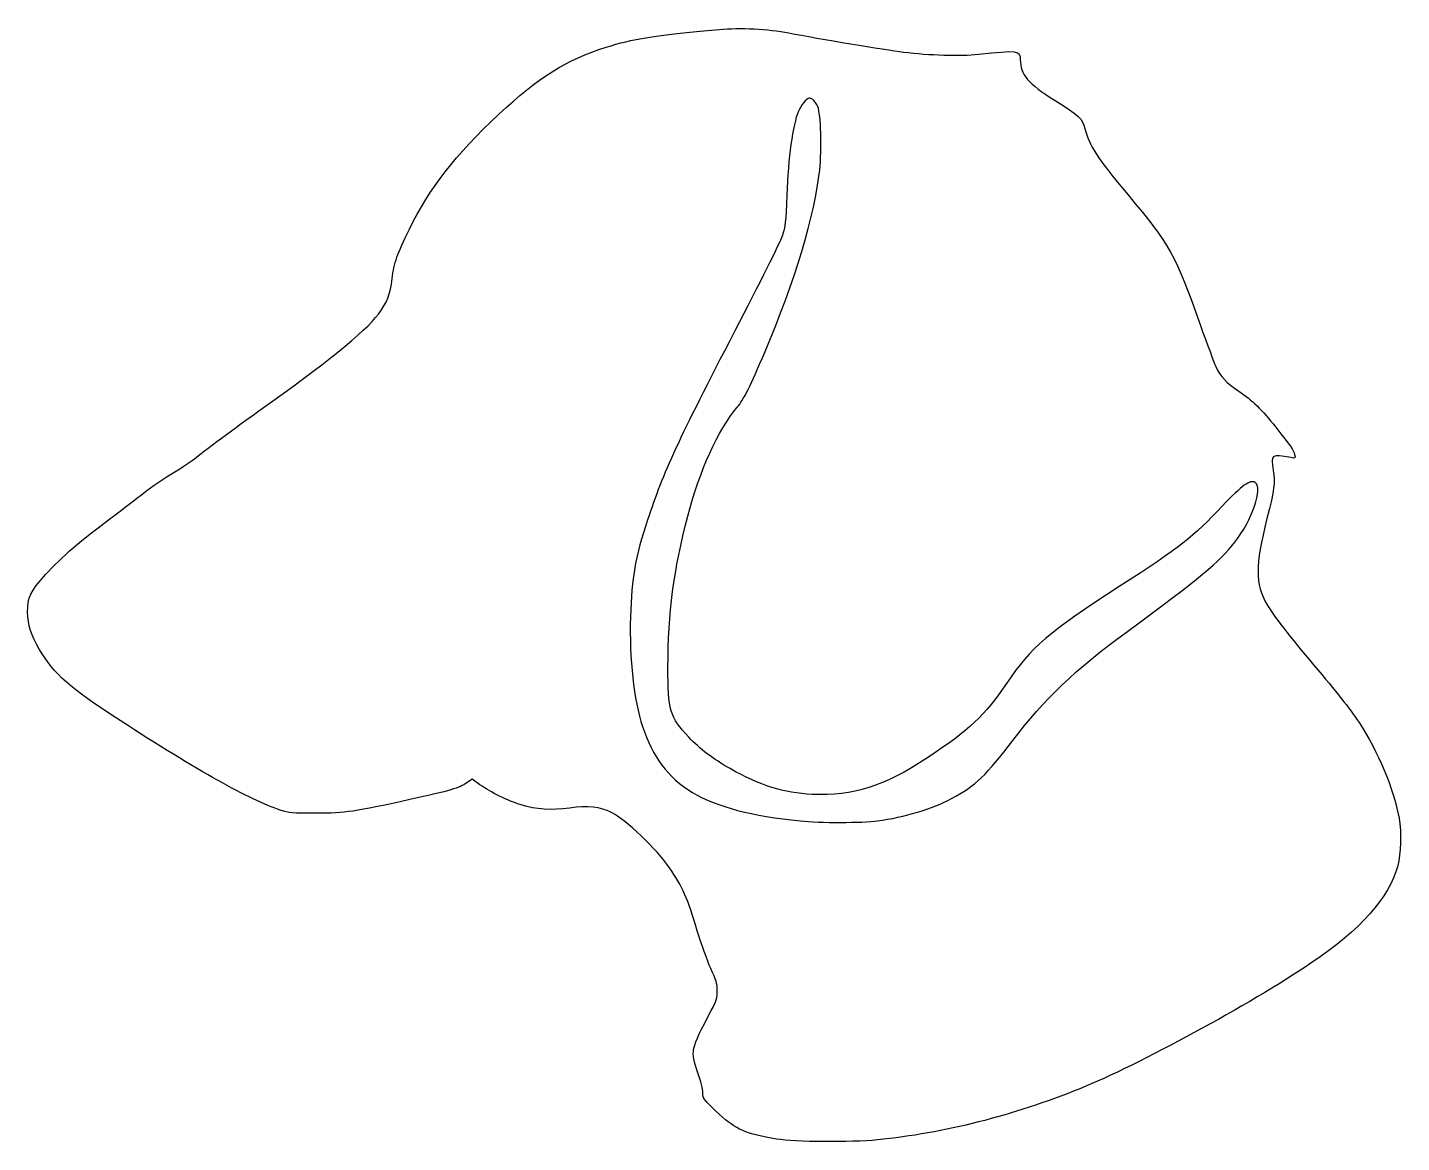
# Model space of a CAD drawing. Header units: centimetres. Extents: x -17.6 to 17.7, y -14.3 to 14.3.
import ezdxf

# ---------------------------------------------------------------- set-up
doc = ezdxf.new("R2010")
doc.units = ezdxf.units.CM
doc.header["$MEASUREMENT"] = 0
doc.layers.add('Layer 1', color=7, linetype='Continuous')

msp = doc.modelspace()

# ---------------------------------------------------------------- linework, layer by layer
at = {"layer": 'Layer 1'}
for points, knots in [([(0.14111, 14.26986), (-1.57692, 14.11111), (-2.07433, 14.0335), (-2.76931, 13.81125), (-2.76931, 13.81125), (-3.78178, 13.49375), (-4.51909, 13.03161), (-5.52098, 12.08969), (-5.52098, 12.08969), (-6.64281, 11.03841), (-7.29898, 10.19527), (-7.81756, 9.14047), (-7.81756, 9.14047), (-8.13153, 8.50194), (-8.20914, 8.27969), (-8.25853, 7.87047), (-8.25853, 7.87047), (-8.30792, 7.46125), (-8.38906, 7.25311), (-8.61131, 6.9603), (-8.61131, 6.9603), (-8.94998, 6.50874), (-10.04006, 5.6268), (-11.62403, 4.51555), (-11.62403, 4.51555), (-12.01209, 4.24391), (-13.04925, 3.47838), (-13.28209, 3.28788), (-13.28209, 3.28788), (-13.39851, 3.19263), (-13.66662, 3.01271), (-13.88181, 2.88571), (-13.88181, 2.88571), (-14.09348, 2.75871), (-14.43567, 2.52588), (-14.64028, 2.36713), (-14.64028, 2.36713), (-14.84489, 2.20838), (-15.1765, 1.95085), (-15.38111, 1.79916), (-15.38111, 1.79916), (-16.27717, 1.12888), (-16.73225, 0.7373), (-17.15558, 0.27163), (-17.15558, 0.27163), (-17.55069, -0.16229), (-17.62125, -0.31045), (-17.61772, -0.68793), (-17.61772, -0.68793), (-17.61419, -1.02307), (-17.526, -1.29824), (-17.31786, -1.64043), (-17.31786, -1.64043), (-16.91569, -2.30718), (-16.56997, -2.61057), (-15.24, -3.47487), (-15.24, -3.47487), (-13.26092, -4.76251), (-11.92742, -5.50687), (-11.13014, -5.77498), (-11.13014, -5.77498), (-10.90436, -5.84906), (-10.82322, -5.85612), (-10.21292, -5.85612), (-10.21292, -5.85612), (-9.44739, -5.85259), (-9.2322, -5.82084), (-7.80345, -5.50334), (-7.80345, -5.50334), (-6.76628, -5.27403), (-6.53345, -5.20701), (-6.34648, -5.07648), (-6.34648, -5.07648), (-6.34648, -5.07648), (-6.2089, -4.98123), (-6.2089, -4.98123), (-6.2089, -4.98123), (-6.2089, -4.98123), (-6.00429, -5.12234), (-6.00429, -5.12234), (-6.00429, -5.12234), (-5.7256, -5.3199), (-5.29168, -5.53156), (-4.94596, -5.64092), (-4.94596, -5.64092), (-4.56496, -5.76086), (-4.17338, -5.78556), (-3.70418, -5.72206), (-3.70418, -5.72206), (-3.23499, -5.65856), (-2.92101, -5.69031), (-2.62821, -5.83848), (-2.62821, -5.83848), (-2.26132, -6.0184), (-1.46757, -6.77334), (-1.13949, -7.25312), (-1.13949, -7.25312), (-0.81141, -7.72937), (-0.6703, -8.04687), (-0.42688, -8.87237), (-0.42688, -8.87237), (-0.32457, -9.20751), (-0.16935, -9.64143), (-0.08116, -9.83898), (-0.08116, -9.83898), (0.05995, -10.13884), (0.08465, -10.23056), (0.08817, -10.41048), (0.08817, -10.41048), (0.08817, -10.60098), (0.067, -10.66448), (-0.06705, -10.92201), (-0.06705, -10.92201), (-0.60327, -11.93448), (-0.6068, -11.95212), (-0.40924, -12.51657), (-0.40924, -12.51657), (-0.33868, -12.72118), (-0.28224, -12.95049), (-0.28224, -13.0281), (-0.28224, -13.0281), (-0.28224, -13.19038), (-0.27166, -13.20449), (0.14462, -13.58902), (0.14462, -13.58902), (0.56443, -13.97708), (0.82548, -14.08996), (1.60865, -14.22049), (1.60865, -14.22049), (2.07784, -14.2981), (3.51365, -14.30868), (4.19804, -14.24166), (4.19804, -14.24166), (5.90901, -14.0688), (7.66937, -13.6243), (9.39093, -12.92933), (9.39093, -12.92933), (10.88318, -12.32608), (13.76185, -10.76327), (15.32818, -9.70494), (15.32818, -9.70494), (16.61229, -8.83711), (17.32843, -8.03277), (17.55421, -7.20375), (17.55421, -7.20375), (17.63888, -6.89331), (17.65299, -6.35708), (17.58949, -5.97961), (17.58949, -5.97961), (17.45896, -5.2423), (17.04268, -4.24394), (16.56291, -3.5278), (16.56291, -3.5278), (16.30538, -3.13974), (15.99494, -2.74816), (15.39522, -2.04613), (15.39522, -2.04613), (14.80961, -1.35469), (14.33689, -0.74438), (14.20283, -0.50096), (14.20283, -0.50096), (13.89239, 0.05996), (13.89239, 0.47976), (14.1993, 1.71096), (14.1993, 1.71096), (14.3898, 2.46943), (14.40744, 2.62465), (14.35805, 2.94921), (14.35805, 2.94921), (14.29455, 3.35843), (14.31219, 3.37254), (14.81313, 3.27729), (14.81313, 3.27729), (14.92955, 3.2526), (14.93307, 3.25612), (14.90838, 3.3549), (14.90838, 3.3549), (14.87663, 3.47484), (14.81666, 3.56304), (14.42507, 4.05693), (14.42507, 4.05693), (14.05818, 4.51907), (13.8324, 4.74132), (13.47257, 4.98121), (13.47257, 4.98121), (13.1586, 5.19288), (13.00338, 5.36221), (12.88696, 5.61268), (12.88696, 5.61268), (12.8411, 5.71146), (12.66471, 6.18771), (12.49185, 6.67101), (12.49185, 6.67101), (11.82863, 8.53015), (11.72985, 8.70654), (10.63271, 10.01887), (10.63271, 10.01887), (9.83543, 10.97137), (9.63082, 11.2924), (9.52499, 11.72279), (9.52499, 11.72279), (9.46502, 11.97326), (9.36624, 12.06851), (8.76299, 12.44246), (8.76299, 12.44246), (8.06096, 12.87638), (7.86693, 13.10568), (7.86693, 13.50079), (7.86693, 13.50079), (7.86693, 13.7301), (7.79285, 13.74068), (6.79096, 13.63132), (6.79096, 13.63132), (6.3394, 13.58546), (5.52449, 13.60663), (4.86832, 13.68776), (4.86832, 13.68776), (4.40265, 13.74773), (2.69521, 14.02995), (1.92263, 14.18165), (1.92263, 14.18165), (1.39699, 14.28043), (0.66674, 14.31923), (0.1411, 14.26984), (0.1411, 14.26984), (0.1411, 14.26984), (0.14111, 14.26986), (0.14111, 14.26986)], [0, 0, 0, 0, 0.01724138, 0.01724138, 0.01724138, 0.01724138, 0.03448276, 0.03448276, 0.03448276, 0.03448276, 0.05172414, 0.05172414, 0.05172414, 0.05172414, 0.06896552, 0.06896552, 0.06896552, 0.06896552, 0.0862069, 0.0862069, 0.0862069, 0.0862069, 0.10344828, 0.10344828, 0.10344828, 0.10344828, 0.12068966, 0.12068966, 0.12068966, 0.12068966, 0.13793103, 0.13793103, 0.13793103, 0.13793103, 0.15517241, 0.15517241, 0.15517241, 0.15517241, 0.17241379, 0.17241379, 0.17241379, 0.17241379, 0.18965517, 0.18965517, 0.18965517, 0.18965517, 0.20689655, 0.20689655, 0.20689655, 0.20689655, 0.22413793, 0.22413793, 0.22413793, 0.22413793, 0.24137931, 0.24137931, 0.24137931, 0.24137931, 0.25862069, 0.25862069, 0.25862069, 0.25862069, 0.27586207, 0.27586207, 0.27586207, 0.27586207, 0.29310345, 0.29310345, 0.29310345, 0.29310345, 0.31034483, 0.31034483, 0.31034483, 0.31034483, 0.32758621, 0.32758621, 0.32758621, 0.32758621, 0.34482759, 0.34482759, 0.34482759, 0.34482759, 0.36206897, 0.36206897, 0.36206897, 0.36206897, 0.37931034, 0.37931034, 0.37931034, 0.37931034, 0.39655172, 0.39655172, 0.39655172, 0.39655172, 0.4137931, 0.4137931, 0.4137931, 0.4137931, 0.43103448, 0.43103448, 0.43103448, 0.43103448, 0.44827586, 0.44827586, 0.44827586, 0.44827586, 0.46551724, 0.46551724, 0.46551724, 0.46551724, 0.48275862, 0.48275862, 0.48275862, 0.48275862, 0.5, 0.5, 0.5, 0.5, 0.51724138, 0.51724138, 0.51724138, 0.51724138, 0.53448276, 0.53448276, 0.53448276, 0.53448276, 0.55172414, 0.55172414, 0.55172414, 0.55172414, 0.56896552, 0.56896552, 0.56896552, 0.56896552, 0.5862069, 0.5862069, 0.5862069, 0.5862069, 0.60344828, 0.60344828, 0.60344828, 0.60344828, 0.62068966, 0.62068966, 0.62068966, 0.62068966, 0.63793103, 0.63793103, 0.63793103, 0.63793103, 0.65517241, 0.65517241, 0.65517241, 0.65517241, 0.67241379, 0.67241379, 0.67241379, 0.67241379, 0.68965517, 0.68965517, 0.68965517, 0.68965517, 0.70689655, 0.70689655, 0.70689655, 0.70689655, 0.72413793, 0.72413793, 0.72413793, 0.72413793, 0.74137931, 0.74137931, 0.74137931, 0.74137931, 0.75862069, 0.75862069, 0.75862069, 0.75862069, 0.77586207, 0.77586207, 0.77586207, 0.77586207, 0.79310345, 0.79310345, 0.79310345, 0.79310345, 0.81034483, 0.81034483, 0.81034483, 0.81034483, 0.82758621, 0.82758621, 0.82758621, 0.82758621, 0.84482759, 0.84482759, 0.84482759, 0.84482759, 0.86206897, 0.86206897, 0.86206897, 0.86206897, 0.87931034, 0.87931034, 0.87931034, 0.87931034, 0.89655172, 0.89655172, 0.89655172, 0.89655172, 0.9137931, 0.9137931, 0.9137931, 0.9137931, 0.93103448, 0.93103448, 0.93103448, 0.93103448, 0.94827586, 0.94827586, 0.94827586, 0.94827586, 0.96551724, 0.96551724, 0.96551724, 0.96551724, 1, 1, 1, 1]), ([(2.53647, 12.4707), (2.57175, 12.45306), (2.63172, 12.36839), (2.667, 12.28726), (2.667, 12.28726), (2.74814, 12.0897), (2.77636, 11.20776), (2.71639, 10.65743), (2.71639, 10.65743), (2.59997, 9.5356), (2.06728, 7.76465), (1.31586, 6.00429), (1.31586, 6.00429), (0.93486, 5.10118), (0.76905, 4.76957), (0.59972, 4.56848), (0.59972, 4.56848), (0.09525, 3.9617), (-0.35631, 2.96687), (-0.67028, 1.77095), (-0.67028, 1.77095), (-1.03011, 0.39512), (-1.17828, -0.71966), (-1.17828, -2.09902), (-1.17828, -2.09902), (-1.18181, -3.2138), (-1.13242, -3.38666), (-0.64559, -3.90171), (-0.64559, -3.90171), (-0.36337, -4.20157), (-0.01765, -4.46263), (0.41627, -4.70957), (0.41627, -4.70957), (1.1818, -5.14349), (1.79916, -5.33751), (2.52235, -5.36926), (2.52235, -5.36926), (3.58421, -5.41512), (4.35327, -5.1717), (5.48216, -4.43087), (5.48216, -4.43087), (6.55813, -3.71826), (6.95324, -3.35137), (7.51416, -2.52234), (7.51416, -2.52234), (8.15269, -1.58042), (8.56897, -1.22412), (10.40694, -0.03526), (10.40694, -0.03526), (11.98386, 0.98427), (12.29077, 1.22416), (13.0563, 2.03555), (13.0563, 2.03555), (13.55724, 2.56472), (13.76891, 2.71641), (13.89238, 2.6388), (13.89238, 2.6388), (14.10405, 2.50827), (13.81477, 1.65808), (13.3738, 1.10422), (13.3738, 1.10422), (12.95752, 0.57858), (12.50597, 0.20111), (10.61508, -1.18531), (10.61508, -1.18531), (9.26394, -2.17662), (8.48077, -2.9245), (7.67644, -3.98637), (7.67644, -3.98637), (7.00616, -4.86831), (6.70277, -5.15759), (6.10305, -5.47862), (6.10305, -5.47862), (5.61974, -5.73968), (4.88597, -5.9584), (4.20158, -6.05012), (4.20158, -6.05012), (3.82058, -6.10304), (2.70227, -6.10304), (2.2225, -6.05365), (2.2225, -6.05365), (-0.27517, -5.79259), (-1.31586, -5.16818), (-1.83444, -3.62654), (-1.83444, -3.62654), (-2.05669, -2.95979), (-2.17311, -1.88382), (-2.14136, -0.8149), (-2.14136, -0.8149), (-2.10961, 0.2011), (-2.01436, 0.74085), (-1.70392, 1.67571), (-1.70392, 1.67571), (-1.29117, 2.91749), (-0.92075, 3.72182), (0.53975, 6.53346), (0.53975, 6.53346), (1.16769, 7.73996), (1.69686, 8.80182), (1.74978, 8.96057), (1.74978, 8.96057), (1.83445, 9.2181), (1.84503, 9.31335), (1.87325, 10.0189), (1.87325, 10.0189), (1.905, 10.96787), (2.02494, 11.81454), (2.16958, 12.17084), (2.16958, 12.17084), (2.22955, 12.31195), (2.38477, 12.50598), (2.44475, 12.50598), (2.44475, 12.50598), (2.45886, 12.50598), (2.50119, 12.49187), (2.53647, 12.4707)], [0, 0, 0, 0, 0.03333333, 0.03333333, 0.03333333, 0.03333333, 0.06666667, 0.06666667, 0.06666667, 0.06666667, 0.1, 0.1, 0.1, 0.1, 0.13333333, 0.13333333, 0.13333333, 0.13333333, 0.16666667, 0.16666667, 0.16666667, 0.16666667, 0.2, 0.2, 0.2, 0.2, 0.23333333, 0.23333333, 0.23333333, 0.23333333, 0.26666667, 0.26666667, 0.26666667, 0.26666667, 0.3, 0.3, 0.3, 0.3, 0.33333333, 0.33333333, 0.33333333, 0.33333333, 0.36666667, 0.36666667, 0.36666667, 0.36666667, 0.4, 0.4, 0.4, 0.4, 0.43333333, 0.43333333, 0.43333333, 0.43333333, 0.46666667, 0.46666667, 0.46666667, 0.46666667, 0.5, 0.5, 0.5, 0.5, 0.53333333, 0.53333333, 0.53333333, 0.53333333, 0.56666667, 0.56666667, 0.56666667, 0.56666667, 0.6, 0.6, 0.6, 0.6, 0.63333333, 0.63333333, 0.63333333, 0.63333333, 0.66666667, 0.66666667, 0.66666667, 0.66666667, 0.7, 0.7, 0.7, 0.7, 0.73333333, 0.73333333, 0.73333333, 0.73333333, 0.76666667, 0.76666667, 0.76666667, 0.76666667, 0.8, 0.8, 0.8, 0.8, 0.83333333, 0.83333333, 0.83333333, 0.83333333, 0.86666667, 0.86666667, 0.86666667, 0.86666667, 0.9, 0.9, 0.9, 0.9, 0.93333333, 0.93333333, 0.93333333, 0.93333333, 1, 1, 1, 1])]:
    msp.add_open_spline(points, degree=3, knots=knots, dxfattribs=at)

doc.saveas('drawing.dxf')
